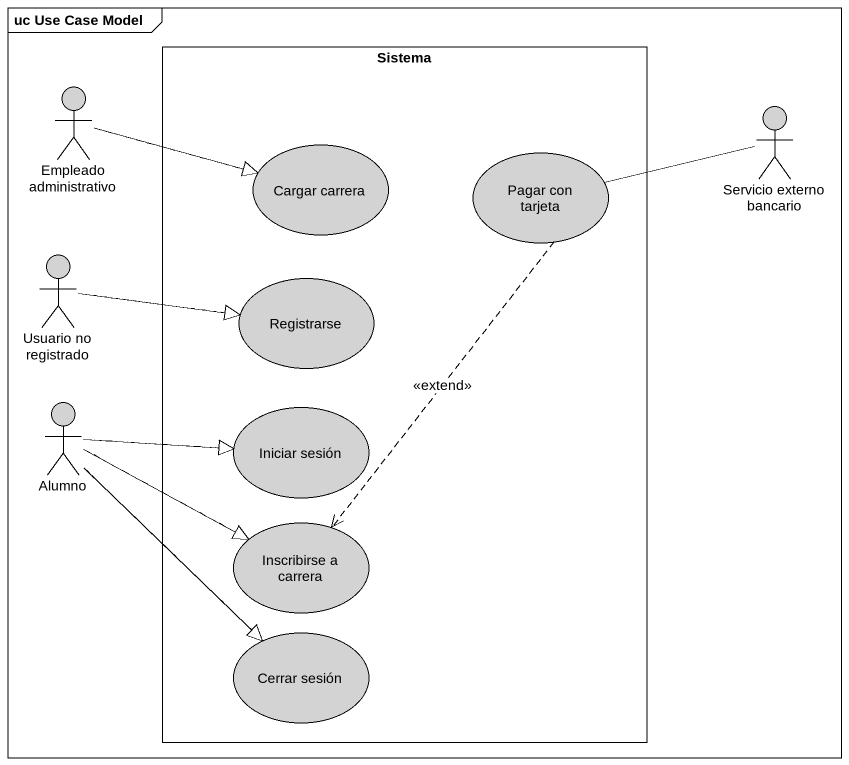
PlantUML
@startuml
mainframe uc Use Case Model
rectangle Sistema {
  usecase "Cargar carrera" as Cargar_carrera #D3D3D3
  usecase "Pagar con tarjeta" as Pagar_con_tarjeta #D3D3D3
  usecase Registrarse #D3D3D3
  usecase "Iniciar sesión" as Iniciar_sesión #D3D3D3
  usecase "Inscribirse a carrera" as Inscribirse_a_carrera #D3D3D3
  usecase "Cerrar sesión" as Cerrar_sesión #D3D3D3
}
actor "Empleado administrativo" as Empleado_administrativo #D3D3D3
actor "Servicio externo bancario" as Servicio_externo_bancario #D3D3D3
actor "Usuario no registrado" as Usuario_no_registrado #D3D3D3
actor Alumno #D3D3D3
Empleado_administrativo .right.|> Cargar_carrera
Empleado_administrativo -right- Cargar_carrera
Servicio_externo_bancario -left- Pagar_con_tarjeta
Pagar_con_tarjeta ..> Inscribirse_a_carrera : <<extend>>
Usuario_no_registrado .right.|> Registrarse
Usuario_no_registrado -right- Registrarse
Alumno .right.|> Iniciar_sesión
Alumno -right- Iniciar_sesión
Alumno .right.|> Inscribirse_a_carrera
Alumno -right- Inscribirse_a_carrera
Alumno ..|> Cerrar_sesión
Alumno -- Cerrar_sesión
@enduml
